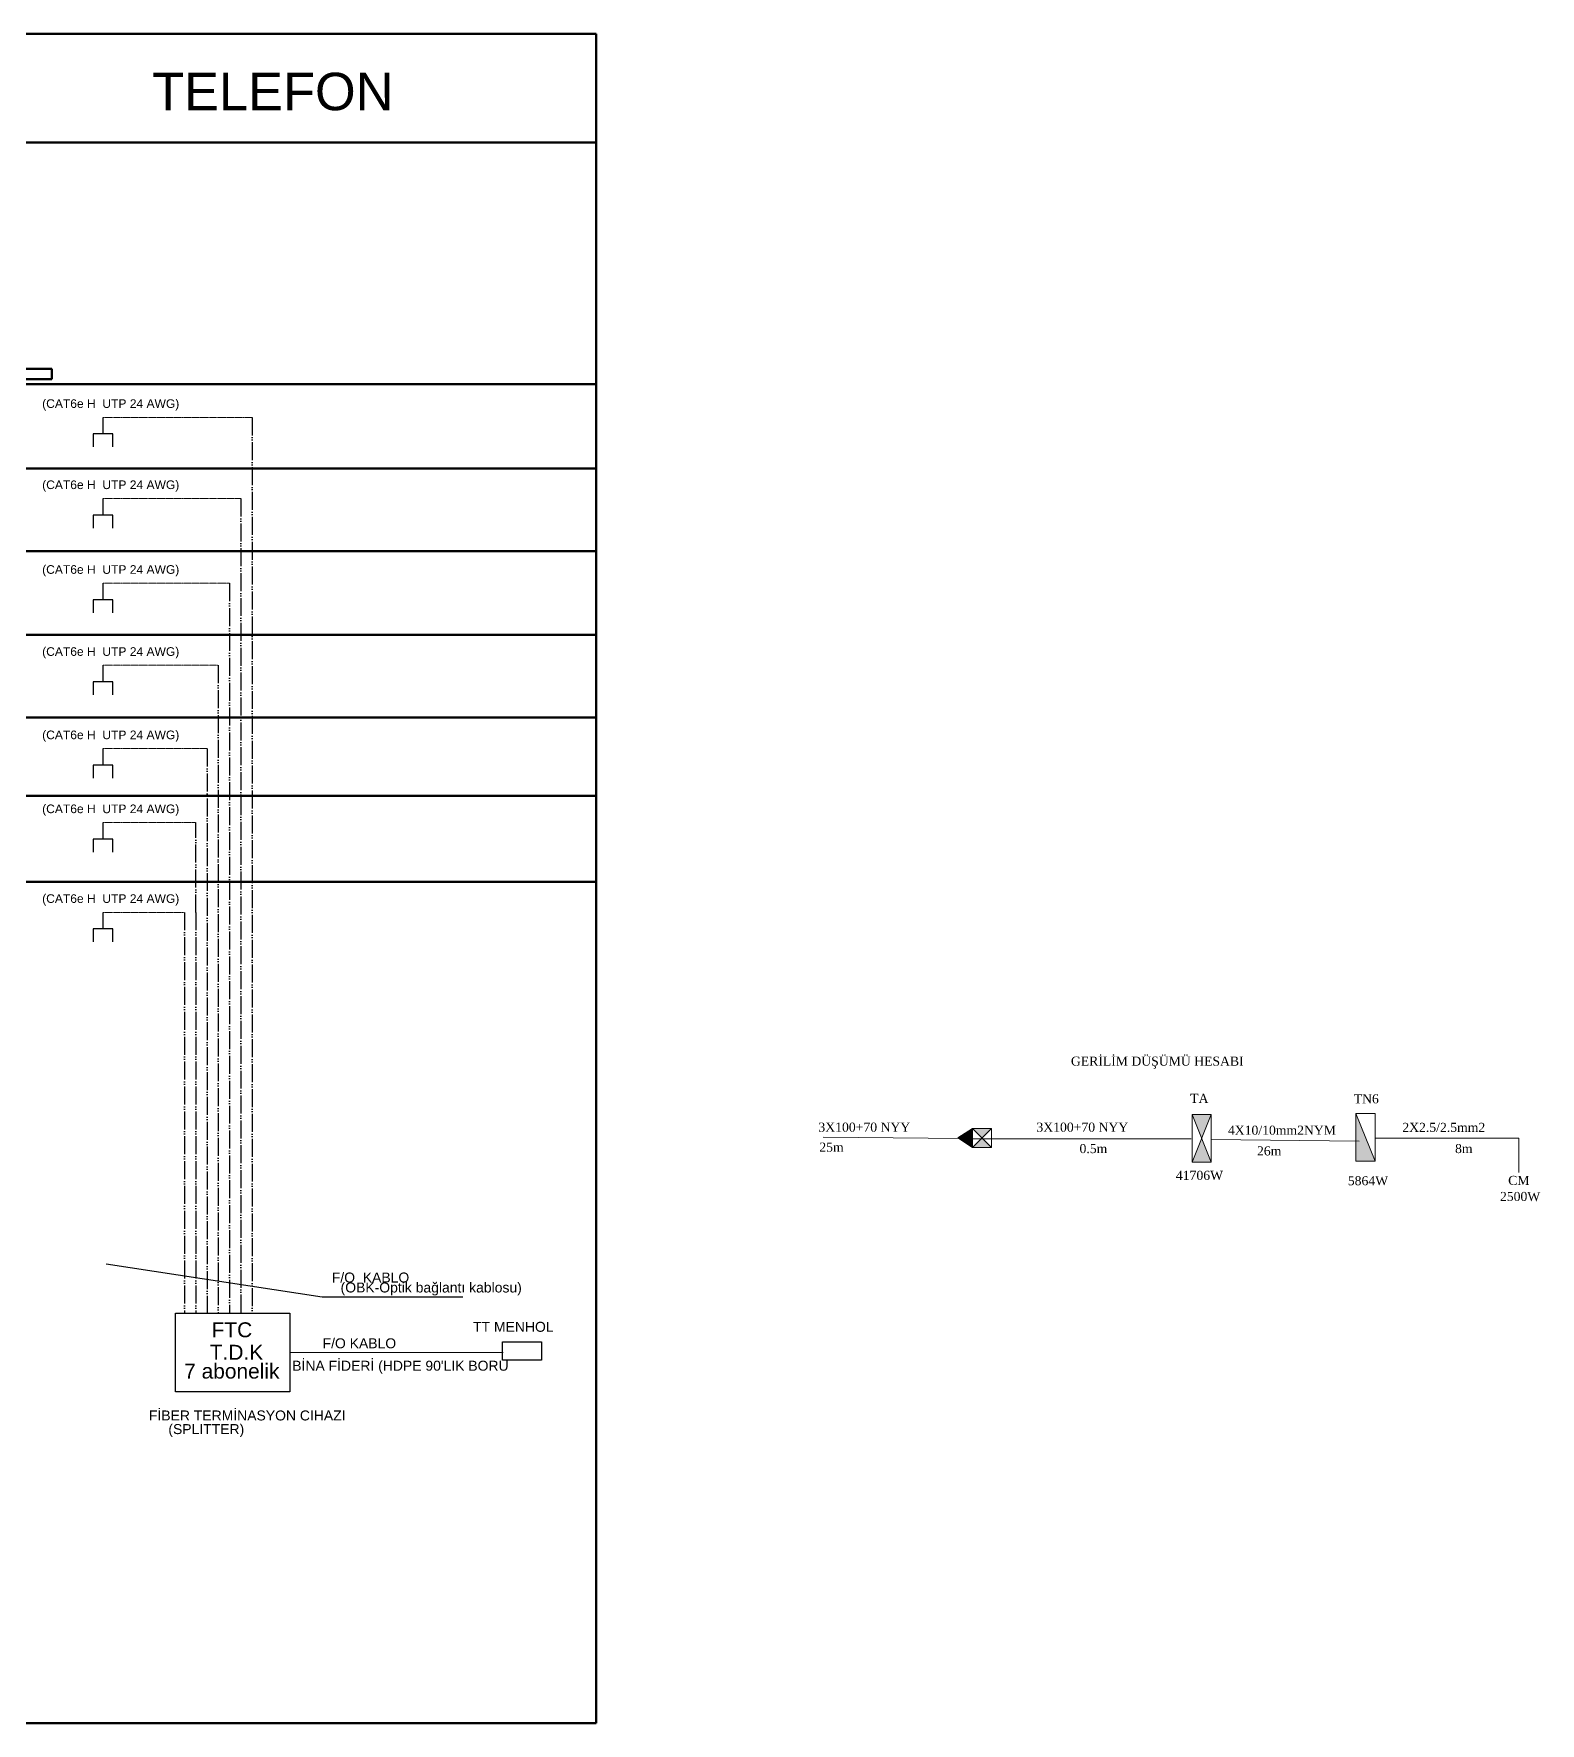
# Model space of a CAD drawing. Header units: millimetres. Extents: x 635 to 12891, y 1434 to 3689.
# Drawn here: x 10880 to 12891, y 1434 to 3689 of the extents above; entities that cross this region are included whole.
import ezdxf

# ---------------------------------------------------------------- set-up
doc = ezdxf.new("R2010")
doc.units = ezdxf.units.MM
doc.linetypes.add('ACAD_ISO05W100', pattern=[33, 24, -3, 0, -3, 0, -3])
doc.linetypes.add('HIDDEN', pattern=[0.375, 0.25, -0.125])
for name, color, linetype in [('00-05', 81, 'Continuous'), ('IŞIK', 4, 'Continuous'), ('NORMAL', 70, 'Continuous'), ('TELEFON', 3, 'HIDDEN')]:
    doc.layers.add(name, color=color, linetype=linetype)
for name, color, linetype, lineweight in [('BOŞ', 7, 'Continuous', 20), ('ELEKT', 2, 'Continuous', 50), ('KAPI', 253, 'Continuous', 20)]:
    doc.layers.add(name, color=color, linetype=linetype, lineweight=lineweight)
doc.styles.add('MEKAN', font='times.ttf')
doc.styles.get("Standard").update_dxf_attribs({"font": 'arial.ttf'})
doc.styles.add('TXTX', font='arial.ttf')

msp = doc.modelspace()

# ---------------------------------------------------------------- hatches: boundary and pattern name
at = {"layer": 'BOŞ'}
h = msp.add_hatch(color=3, dxfattribs=at)
h.paths.add_polyline_path([(12438.8, 2214.9), (12451.4, 2246.5), (12426.1, 2246.5)])
h.paths.add_polyline_path([(12451.4, 2183.2), (12438.8, 2214.9), (12426.1, 2183.2)])
for points in [[(12644.7, 2247.9), (12644.7, 2184.6), (12670.1, 2184.6)], [(12113.6, 2215.8), (12132.9, 2202.9), (12132.9, 2228.2)], [(12451.4, 2183.2), (12438.8, 2214.9), (12426.1, 2183.2)]]:
    msp.add_hatch(color=3, dxfattribs=at).paths.add_polyline_path(points)
h = msp.add_hatch(color=3, dxfattribs=at)
h.paths.add_polyline_path([(12145.6, 2215.5), (12158.3, 2228.2), (12132.9, 2228.2)])
h.paths.add_polyline_path([(12158.3, 2202.9), (12145.6, 2215.5), (12132.9, 2202.9)])
h.paths.add_polyline_path([(12132.9, 2228.2), (12113.6, 2215.8), (12132.9, 2202.9)])

# ---------------------------------------------------------------- linework, layer by layer
at = {"layer": '00-05'}
msp.add_lwpolyline([(11505.8, 1943.4), (11558, 1943.4), (11558, 1919), (11505.8, 1919)], close=True, dxfattribs=at)
at = {"layer": 'BOŞ', "color": 3}
for p, q in [((12426.1, 2246.5), (12451.4, 2183.2)), ((12426.1, 2183.2), (12451.4, 2246.5)), ((12670.1, 2184.6), (12644.7, 2247.9)), ((12120.6, 2214.9), (11933.9, 2216.6)), ((12132.9, 2228.2), (12113.6, 2215.8)), ((12132.9, 2202.9), (12113.6, 2215.8)), ((12424.6, 2214.3), (12115, 2214.3)), ((12158.3, 2202.9), (12132.9, 2228.2)), ((12158.3, 2228.2), (12132.9, 2202.9)), ((12146.3, 2214.9), (12144.9, 2214.9)), ((12451.4, 2213.3), (12648.9, 2211.1)), ((12670.1, 2215), (12862.2, 2215)), ((12862.2, 2215), (12862.2, 2169.2))]:
    msp.add_line(p, q, dxfattribs=at)
for points in [[(12426.1, 2246.5), (12426.1, 2183.2), (12451.4, 2183.2), (12451.4, 2246.5)], [(12670.1, 2247.9), (12670.1, 2184.6), (12644.7, 2184.6), (12644.7, 2247.9)], [(12132.9, 2228.2), (12132.9, 2202.9), (12158.3, 2202.9), (12158.3, 2228.2)]]:
    msp.add_lwpolyline(points, close=True, dxfattribs=at)
at = {"layer": 'ELEKT', "color": 11, "true_color": 0xff8088}
for p, q in [((9620.6, 3689), (11630.9, 3689)), ((11630.9, 3689), (11630.9, 3544)), ((10058.2, 3544), (11630.9, 3544)), ((11630.9, 3544), (11630.9, 3221.5)), ((10257.4, 3221.5), (11239.9, 3221.5)), ((11630.9, 3221.5), (11239.9, 3221.5)), ((11630.9, 1434.4), (11630.9, 3221.5)), ((10259.2, 3108.9), (11239.9, 3108.9)), ((11239.9, 3108.9), (11630.9, 3108.9)), ((10259.2, 2998.4), (11239.9, 2998.4)), ((11239.9, 2998.4), (11630.9, 2998.4)), ((10259.2, 2886.9), (11239.9, 2886.9)), ((11239.9, 2886.9), (11630.9, 2886.9)), ((10259.2, 2776.5), (11239.9, 2776.5)), ((11239.9, 2776.5), (11630.9, 2776.5)), ((10259.2, 2671.8), (11239.9, 2671.8)), ((11239.9, 2671.8), (11630.9, 2671.8)), ((10259.2, 2557.1), (11239.9, 2557.1)), ((11239.9, 2557.1), (11630.9, 2557.1)), ((8128.6, 1434.4), (11630.9, 1434.4))]:
    msp.add_line(p, q, dxfattribs=at)
at = {"layer": 'IŞIK', "lineweight": 50, "ltscale": 0.25}
for p, q in [((10904.7, 3242), (10500.2, 3242)), ((10500.2, 3227.9), (10904.7, 3227.9)), ((10904.7, 3227.9), (10904.7, 3242))]:
    msp.add_line(p, q, dxfattribs=at)
at = {"layer": 'KAPI', "linetype": 'ByBlock'}
msp.add_line((11222, 1929.2), (11506.6, 1929.2), dxfattribs=at)
at = {"layer": 'NORMAL'}
for p, q in [((10972.8, 3155), (10972.8, 3177.1)), ((10985.9, 3155), (10959.8, 3155)), ((10959.8, 3155), (10959.8, 3137.6)), ((10985.9, 3137.6), (10985.9, 3155)), ((10972.8, 3046.7), (10972.8, 3068.8)), ((10985.9, 3046.7), (10959.8, 3046.7)), ((10959.8, 3046.7), (10959.8, 3029.3)), ((10985.9, 3029.3), (10985.9, 3046.7)), ((10972.8, 2933.6), (10972.8, 2955.7)), ((10985.9, 2933.6), (10959.8, 2933.6)), ((10959.8, 2933.6), (10959.8, 2916.2)), ((10985.9, 2916.2), (10985.9, 2933.6)), ((10972.8, 2824.1), (10972.8, 2846.2)), ((10985.9, 2824.1), (10959.8, 2824.1)), ((10959.8, 2824.1), (10959.8, 2806.6)), ((10985.9, 2806.6), (10985.9, 2824.1)), ((10972.8, 2712.9), (10972.8, 2735)), ((10985.9, 2712.9), (10959.8, 2712.9)), ((10959.8, 2712.9), (10959.8, 2695.5)), ((10985.9, 2695.5), (10985.9, 2712.9)), ((10972.8, 2614.2), (10972.8, 2636.3)), ((10985.9, 2614.2), (10959.8, 2614.2)), ((10959.8, 2614.2), (10959.8, 2596.8)), ((10985.9, 2596.8), (10985.9, 2614.2)), ((10972.8, 2494.4), (10972.8, 2516.5)), ((10985.9, 2494.4), (10959.8, 2494.4)), ((10959.8, 2494.4), (10959.8, 2477)), ((10985.9, 2477), (10985.9, 2494.4)), ((11265, 2002.8), (10977, 2046.9)), ((11452.7, 2002.8), (11265, 2002.8)), ((11069.7, 1981.8), (11222, 1981.8)), ((11069.7, 1876.6), (11069.7, 1981.8)), ((11222, 1981.8), (11222, 1876.6)), ((11222, 1876.6), (11069.7, 1876.6))]:
    msp.add_line(p, q, dxfattribs=at)
at = {"layer": 'TELEFON', "color": 2, "linetype": 'ACAD_ISO05W100', "lineweight": 20, "ltscale": 0.05}
for p, q in [((10972.8, 3177.1), (11171.6, 3177.1)), ((10972.8, 3068.8), (11156.6, 3068.8)), ((10972.8, 2955.7), (11141.6, 2955.7)), ((10972.8, 2846.2), (11126.6, 2846.2)), ((10972.8, 2735), (11111.6, 2735)), ((10972.8, 2636.3), (11096.6, 2636.3)), ((10972.8, 2516.5), (11081.6, 2516.5))]:
    msp.add_line(p, q, dxfattribs=at)
at = {"layer": 'TELEFON', "color": 2, "linetype": 'ACAD_ISO05W100'}
for p, q in [((11171.6, 3177.1), (11171.6, 1981.8)), ((11156.6, 3068.8), (11156.6, 1981.8)), ((11141.6, 2955.7), (11141.6, 1981.8)), ((11126.6, 2846.2), (11126.6, 1981.8)), ((11111.6, 2735), (11111.6, 1981.8)), ((11096.6, 2516.5), (11096.6, 2636.3)), ((11081.6, 2516.5), (11081.6, 1981.8)), ((11096.6, 2516.5), (11096.6, 1981.8))]:
    msp.add_line(p, q, dxfattribs=at)

# ---------------------------------------------------------------- texts
at = {"layer": 'BOŞ', "color": 3, "style": 'MEKAN'}
for s, p in [('GERİLİM DÜŞÜMÜ HESABI', (12264.3, 2311.9)), ('TA', (12423.5, 2262.2)), (' TN6', (12637.1, 2261.6)), ('3X100+70 NYY', (11927.4, 2223.8)), ('3X100+70 NYY', (12218.3, 2223.8)), ('2X2.5/2.5mm2', (12706.5, 2223.5)), ('4X10/10mm2NYM', (12473.8, 2219.7)), (' 25m', (11924, 2197.1)), ('0.5m', (12275.8, 2195.2)), ('26m', (12512.6, 2192.1)), ('8m', (12776.9, 2195.2)), ('41706W', (12404.4, 2159.5)), ('5864W', (12633.8, 2152.3)), ('CM', (12847.8, 2152.7)), ('2500W', (12836.8, 2131.3))]:
    msp.add_text(s, height=12.1, dxfattribs=at).set_placement(p)
at = {"layer": 'ELEKT', "color": 11, "true_color": 0xff8088, "insert": (11038.3, 3637), "char_height": 50, "attachment_point": 1}
msp.add_mtext_dynamic_manual_height_columns('TELEFON', width=932.401, gutter_width=12.5, heights=[0], dxfattribs=at)
at = {"layer": 'NORMAL', "style": 'TXTX'}
for s, height, p in [('(CAT6e H  UTP 24 AWG)', 11.5, (10891.6, 3189.7)), ('(CAT6e H  UTP 24 AWG)', 11.5, (10891.6, 3081.4)), ('(CAT6e H  UTP 24 AWG)', 11.5, (10891.6, 2968.3)), ('(CAT6e H  UTP 24 AWG)', 11.5, (10891.6, 2858.8)), ('(CAT6e H  UTP 24 AWG)', 11.5, (10891.6, 2747.6)), ('(CAT6e H  UTP 24 AWG)', 11.5, (10891.6, 2648.9)), ('(CAT6e H  UTP 24 AWG)', 11.5, (10891.6, 2529.1)), ('F/O  KABLO', 13.31, (11278.1, 2022.5)), ('(OBK-Optik bağlantı kablosu)', 13.31, (11289.8, 2009.2)), ('TT MENHOL', 13.31, (11466.6, 1956.7)), ('F/O KABLO', 13.31, (11265.8, 1934.7)), ("BİNA FİDERİ (HDPE 90'LIK BORU", 13.31, (11225.3, 1904.8)), (' FİBER TERMİNASYON CIHAZI', 13.31, (11028.9, 1838.4)), ('(SPLITTER)', 13.31, (11060, 1820.2))]:
    msp.add_text(s, height=height, dxfattribs=at).set_placement(p)
at = {"layer": 'NORMAL'}
for s, p in [(' FTC  ', (11109.9, 1949.4)), ('T.D.K', (11115.3, 1919.4)), ('7 abonelik', (11081.1, 1894.3))]:
    msp.add_text(s, height=19.96, dxfattribs=at).set_placement(p)

doc.saveas('drawing.dxf')
